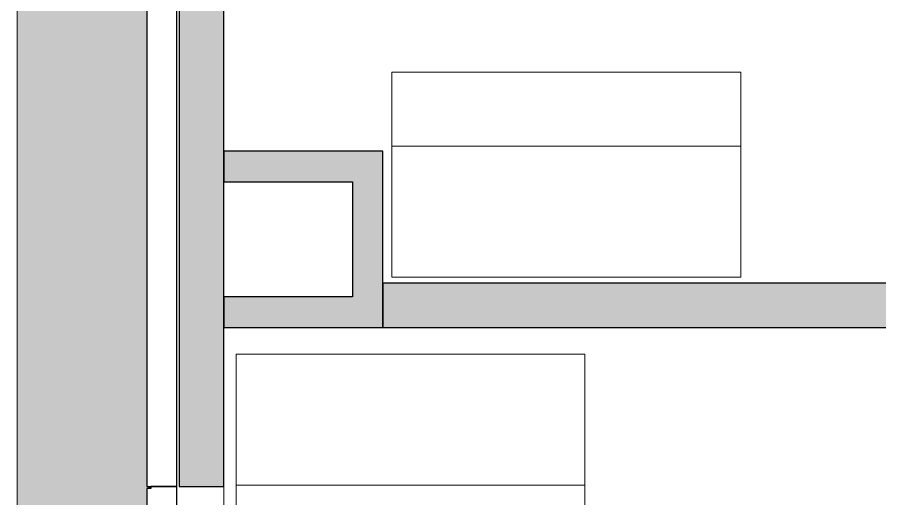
# Model space of a CAD drawing. Header units: millimetres. Extents: x 155927 to 326028, y -36033 to 97293.
# Drawn here: x 156389 to 158367, y 17463 to 18567 of the extents above; entities that cross this region are included whole.
import ezdxf

# ---------------------------------------------------------------- set-up
doc = ezdxf.new("R2010")
doc.units = ezdxf.units.MM
doc.header["$MEASUREMENT"] = 0
for name, color, linetype, lineweight in [('A-GLAZ', 7, 'CONTINUOUS', 9), ('A-WALL-PATT', 7, 'CONTINUOUS', 9), ('I-FURN', 8, 'CONTINUOUS', 9), ('I-WALL', 7, 'CONTINUOUS', 9)]:
    doc.layers.add(name, color=color, linetype=linetype, lineweight=lineweight)

msp = doc.modelspace()

# ---------------------------------------------------------------- hatches: boundary and pattern name
at = {"layer": 'A-GLAZ'}
h = msp.add_hatch(color=256, dxfattribs=at)
h.paths.add_polyline_path([(156389.5, 16190.6), (156404.8, 16190.6), (156404.8, 16290.6), (156691.5, 16290.6), (156691.5, 16294.9), (156686.8, 16294.9), (156686.8, 17486.3), (156691.5, 17486.3), (156691.5, 17490.6), (156686.8, 17490.6), (156686.8, 18843.6), (156389.5, 18843.6), (156389.5, 16290.6)], flags=0)
h.paths.add_polyline_path([(156389.5, 18943.6), (156691.5, 18943.6), (156691.5, 18947.9), (156686.8, 18947.9), (156686.8, 20139.3), (156691.5, 20139.3), (156691.5, 20143.6), (156686.8, 20143.6), (156686.8, 21496.6), (156389.5, 21496.6), (156389.5, 18947.9)], flags=0)
h.paths.add_polyline_path([(156389.5, 21596.6), (156691.5, 21596.6), (156691.5, 21600.9), (156686.8, 21600.9), (156686.8, 22792.3), (156691.5, 22792.3), (156691.5, 22796.6), (156686.8, 22796.6), (156686.8, 24149.6), (156389.5, 24149.6), (156389.5, 21600.9)], flags=0)
h.paths.add_polyline_path([(156389.5, 24249.6), (156691.5, 24249.6), (156691.5, 24253.9), (156686.8, 24253.9), (156686.8, 25445.3), (156691.5, 25445.3), (156691.5, 25449.6), (156404.8, 25449.6), (156404.8, 25549.6), (156389.5, 25549.6), (156389.5, 24253.9)], flags=0)
h = msp.add_hatch(color=256, dxfattribs=at)
h.paths.add_polyline_path([(156691.5, 16290.6), (156693.6, 16290.6), (156693.6, 16294.9), (156691.5, 16294.9)], flags=0)
h.paths.add_polyline_path([(156693.6, 17486.3), (156693.6, 17490.6), (156691.5, 17490.6), (156691.5, 17486.3)], flags=0)
h.paths.add_polyline_path([(156691.5, 18943.6), (156693.6, 18943.6), (156693.6, 18947.9), (156691.5, 18947.9)], flags=0)
h.paths.add_polyline_path([(156691.5, 20139.3), (156693.6, 20139.3), (156693.6, 20143.6), (156691.5, 20143.6)], flags=0)
h.paths.add_polyline_path([(156693.6, 21596.6), (156693.6, 21600.9), (156691.5, 21600.9), (156691.5, 21596.6)], flags=0)
h.paths.add_polyline_path([(156693.6, 22792.3), (156693.6, 22796.6), (156691.5, 22796.6), (156691.5, 22792.3)], flags=0)
h.paths.add_polyline_path([(156691.5, 24249.6), (156693.6, 24249.6), (156693.6, 24253.9), (156691.5, 24253.9)], flags=0)
h.paths.add_polyline_path([(156691.5, 25445.3), (156693.6, 25445.3), (156693.6, 25449.6), (156691.5, 25449.6)], flags=0)
at = {"layer": 'A-WALL-PATT'}
for points in [[(156862.8, 17592.6), (156862.8, 18841.6), (156760.8, 18841.6), (156760.8, 17592.6)], [(157157.9, 18189.9), (157157.9, 18259.9), (156862.8, 18259.9), (156862.8, 18189.9), (156873.6, 18189.9)], [(157157.9, 17925.6), (157227.9, 17925.6), (157227.9, 18259.9), (157157.9, 18259.9), (157157.9, 18161.9)], [(159299.9, 17855.6), (161148.8, 17855.6), (161148.8, 17957.6), (157227.9, 17957.6), (157227.9, 17855.6), (159148.2, 17855.6)], [(156862.8, 17855.6), (157227.9, 17855.6), (157227.9, 17925.6), (156862.8, 17925.6)], [(156862.8, 17490.6), (156862.8, 17592.6), (156760.8, 17592.6), (156760.8, 17490.6)]]:
    msp.add_hatch(color=256, dxfattribs=at).paths.add_polyline_path(points, flags=0)

# ---------------------------------------------------------------- linework, layer by layer
at = {"layer": 'A-GLAZ'}
for p, q in [((156389.4, 18843.6), (156389.4, 16190.6)), ((156389.5, 18843.6), (156389.5, 16190.6)), ((156691.5, 17490.6), (156691.5, 17486.3)), ((156693.6, 17490.6), (156693.6, 17486.3))]:
    msp.add_line(p, q, dxfattribs=at)
at = {"layer": 'A-GLAZ', "lineweight": 30}
for p, q in [((156686.8, 18843.6), (156686.8, 17490.6)), ((156755.7, 17490.6), (156755.7, 18843.6)), ((156686.8, 17490.6), (156755.7, 17490.6)), ((156695.8, 17486.3), (156686.8, 17486.3)), ((156686.8, 17486.3), (156686.8, 17425.4)), ((156755.7, 17490.6), (156695.8, 17490.6)), ((156695.8, 17490.6), (156695.8, 17486.3)), ((156755.7, 17431.4), (156755.7, 17490.6))]:
    msp.add_line(p, q, dxfattribs=at)
at = {"layer": 'I-FURN'}
for p, q in [((158048.5, 18441.3), (157248.5, 18441.3)), ((157248.5, 18441.3), (157248.5, 18271.3)), ((158048.5, 18271.3), (158048.5, 18441.3)), ((158048.5, 18271.3), (157248.5, 18271.3)), ((157248.5, 18271.3), (157248.5, 17971.3)), ((158048.5, 17971.3), (158048.5, 18271.3)), ((157248.5, 17971.3), (158048.5, 17971.3)), ((156891.3, 17794.2), (156891.3, 17494.2)), ((157691.3, 17794.2), (156891.3, 17794.2)), ((157691.3, 17494.2), (157691.3, 17794.2)), ((156891.3, 17494.2), (157691.3, 17494.2)), ((156891.3, 17494.2), (156891.3, 17324.2)), ((157691.3, 17324.2), (157691.3, 17494.2))]:
    msp.add_line(p, q, dxfattribs=at)
at = {"layer": 'I-WALL', "lineweight": 30}
for p, q in [((156760.8, 18841.6), (156760.8, 17592.6)), ((156862.8, 17592.6), (156862.8, 18841.6)), ((157157.9, 18259.9), (156862.8, 18259.9)), ((156862.8, 18259.9), (156862.8, 18189.9)), ((157227.9, 18259.9), (157157.9, 18259.9)), ((157227.9, 17925.6), (157227.9, 18259.9)), ((156862.8, 18189.9), (157157.9, 18189.9)), ((157157.9, 18189.9), (157157.9, 17925.6)), ((161148.8, 17957.6), (157227.9, 17957.6)), ((157227.9, 17957.6), (157227.9, 17855.6)), ((157157.9, 17925.6), (156862.8, 17925.6)), ((156862.8, 17925.6), (156862.8, 17855.6)), ((157227.9, 17855.6), (157227.9, 17925.6)), ((156862.8, 17855.6), (157227.9, 17855.6)), ((157227.9, 17855.6), (161148.8, 17855.6)), ((156760.8, 17592.6), (156760.8, 17490.6)), ((156862.8, 17490.6), (156862.8, 17592.6)), ((156760.8, 17490.6), (156862.8, 17490.6))]:
    msp.add_line(p, q, dxfattribs=at)
at = {"layer": 'I-WALL'}
msp.add_line((156862.8, 17490.6), (156862.8, 16290.6), dxfattribs=at)

doc.saveas('drawing.dxf')
